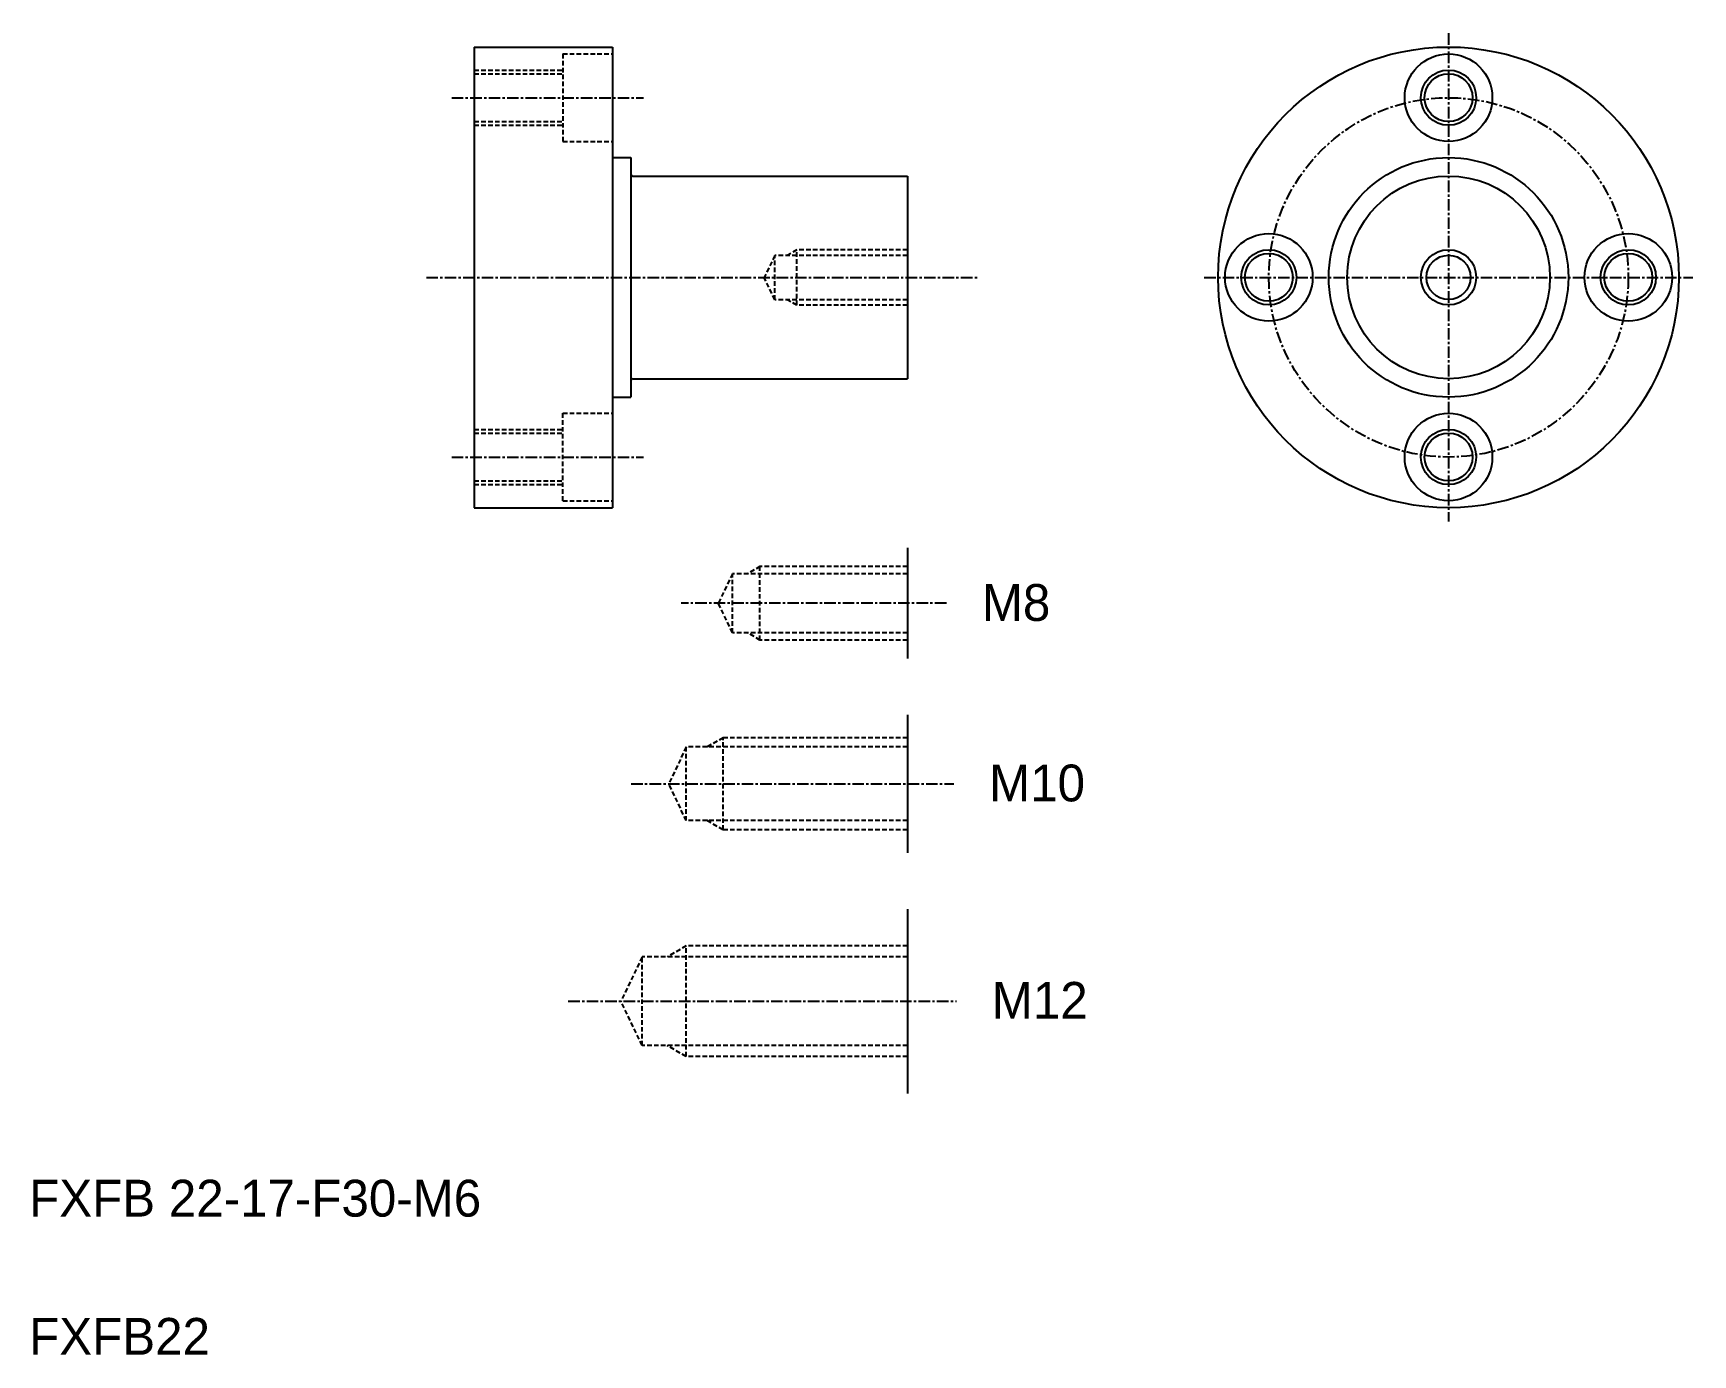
# Model space of a CAD drawing. Extents: x 10 to 191, y 10 to 153.
import ezdxf

# ---------------------------------------------------------------- set-up
doc = ezdxf.new("R2010")
doc.units = 0
doc.linetypes.add('CENTER', pattern=[2, 1.25, -0.25, 0.25, -0.25])
doc.linetypes.add('DASHED', pattern=[0.75, 0.5, -0.25])
doc.layers.get('0').update_dxf_attribs({"linetype": 'CONTINUOUS'})
doc.layers.add('CENTER', color=1, linetype='CENTER')

msp = doc.modelspace()

# ---------------------------------------------------------------- linework, layer by layer
at = {"color": 7, "linetype": 'CONTINUOUS'}
for p, q in [((58.3, 151.95), (58.3, 101.95)), ((58.3, 151.95), (73.3, 151.95)), ((73.3, 151.95), (73.3, 101.95)), ((73.3, 139.95), (75.3, 139.95)), ((73.3, 139.95), (73.3, 139.95)), ((75.3, 139.95), (75.3, 113.95)), ((75.5, 137.95), (105.3, 137.95)), ((105.3, 137.95), (105.3, 115.95)), ((73.3, 126.95), (73.3, 126.95)), ((75.5, 115.95), (105.3, 115.95)), ((73.3, 113.95), (75.3, 113.95)), ((58.3, 101.95), (73.3, 101.95)), ((105.3, 97.58), (105.3, 85.58)), ((105.3, 79.48), (105.3, 64.48)), ((105.3, 58.38), (105.3, 38.38))]:
    msp.add_line(p, q, dxfattribs=at)
at = {"color": 3, "linetype": 'DASHED'}
for p, q in [((67.9, 151.2), (73.3, 151.2)), ((67.9, 151.2), (67.9, 141.7)), ((58.3, 149.45), (67.9, 149.45)), ((58.3, 149.05), (67.9, 149.05)), ((58.3, 143.85), (67.9, 143.85)), ((58.3, 143.45), (67.9, 143.45)), ((67.9, 141.7), (73.3, 141.7)), ((93.3, 129.92), (92.26, 129.32)), ((93.3, 123.92), (93.3, 129.92)), ((105.3, 129.92), (93.3, 129.92)), ((90.9, 129.32), (89.76, 126.92)), ((90.9, 124.52), (90.9, 129.32)), ((105.3, 129.32), (90.9, 129.32)), ((90.9, 124.52), (89.76, 126.92)), ((105.3, 124.52), (90.9, 124.52)), ((93.3, 123.92), (92.26, 124.52)), ((105.3, 123.92), (93.3, 123.92)), ((67.9, 102.7), (67.9, 112.2)), ((67.9, 112.2), (73.3, 112.2)), ((58.3, 110.45), (67.9, 110.45)), ((58.3, 110.05), (67.9, 110.05)), ((58.3, 104.85), (67.9, 104.85)), ((58.3, 104.45), (67.9, 104.45)), ((67.9, 102.7), (73.3, 102.7)), ((89.3, 95.58), (87.92, 94.78)), ((105.3, 95.58), (89.3, 95.58)), ((89.3, 87.58), (89.3, 95.58)), ((86.3, 94.78), (84.78, 91.58)), ((105.3, 94.78), (86.3, 94.78)), ((86.3, 88.38), (86.3, 94.78)), ((86.3, 88.38), (84.78, 91.58)), ((105.3, 88.38), (86.3, 88.38)), ((89.3, 87.58), (87.92, 88.38)), ((105.3, 87.58), (89.3, 87.58)), ((81.3, 75.98), (79.4, 71.98)), ((105.3, 75.98), (81.3, 75.98)), ((81.3, 67.98), (81.3, 75.98)), ((85.3, 76.98), (83.57, 75.98)), ((105.3, 76.98), (85.3, 76.98)), ((85.3, 66.98), (85.3, 76.98)), ((81.3, 67.98), (79.4, 71.98)), ((105.3, 67.98), (81.3, 67.98)), ((85.3, 66.98), (83.57, 67.98)), ((105.3, 66.98), (85.3, 66.98)), ((81.3, 54.38), (79.22, 53.18)), ((81.3, 42.38), (81.3, 54.38)), ((105.3, 54.38), (81.3, 54.38)), ((76.5, 53.18), (74.22, 48.38)), ((76.5, 43.58), (76.5, 53.18)), ((105.3, 53.18), (76.5, 53.18)), ((76.5, 43.58), (74.22, 48.38)), ((105.3, 43.58), (76.5, 43.58)), ((81.3, 42.38), (79.22, 43.58)), ((105.3, 42.38), (81.3, 42.38))]:
    msp.add_line(p, q, dxfattribs=at)
at = {"color": 7, "linetype": 'CONTINUOUS'}
for centre, radius in [((164.01, 126.95), 25), ((164.01, 146.45), 4.75), ((164.01, 146.45), 2.6), ((164.01, 126.95), 13), ((164.01, 126.95), 11), ((144.51, 126.95), 4.75), ((183.51, 126.95), 4.75), ((144.51, 126.95), 2.6), ((164.01, 126.95), 2.4), ((183.51, 126.95), 2.6), ((164.01, 107.45), 4.75), ((164.01, 107.45), 2.6)]:
    msp.add_circle(centre, radius, dxfattribs=at)
at = {"color": 3, "linetype": 'CONTINUOUS'}
for centre in [(164.01, 146.45), (144.51, 126.95), (164.01, 126.95), (183.51, 126.95), (164.01, 107.45)]:
    msp.add_circle(centre, 3, dxfattribs=at)
at = {"color": 7, "linetype": 'CONTINUOUS'}
for centre, start, end in [((75.5, 138.15), 180, 270), ((75.5, 115.75), 90, 180)]:
    msp.add_arc(centre, 0.2, start, end, dxfattribs=at)
at = {"layer": 'CENTER', "color": 1, "linetype": 'CENTER'}
for p, q in [((164.01, 153.45), (164.01, 100.45)), ((55.86, 146.45), (76.66, 146.45)), ((53.1, 126.95), (113, 126.95)), ((137.51, 126.95), (190.51, 126.95)), ((55.86, 107.45), (76.66, 107.45)), ((109.53, 91.58), (80.75, 91.58)), ((75.32, 71.98), (110.32, 71.98)), ((68.5, 48.38), (110.61, 48.38))]:
    msp.add_line(p, q, dxfattribs=at)
msp.add_circle((164.01, 126.95), 19.5, dxfattribs=at)

# ---------------------------------------------------------------- texts
at = {"color": 7, "linetype": 'CONTINUOUS'}
for s, p in [('M8', (113.37, 89.66)), ('M10', (114.16, 70.07)), ('M12', (114.45, 46.47)), ('FXFB 22-17-F30-M6', (10, 25)), ('FXFB22', (10, 10))]:
    msp.add_text(s, height=4, dxfattribs=at).set_placement(p)

doc.saveas('drawing.dxf')
